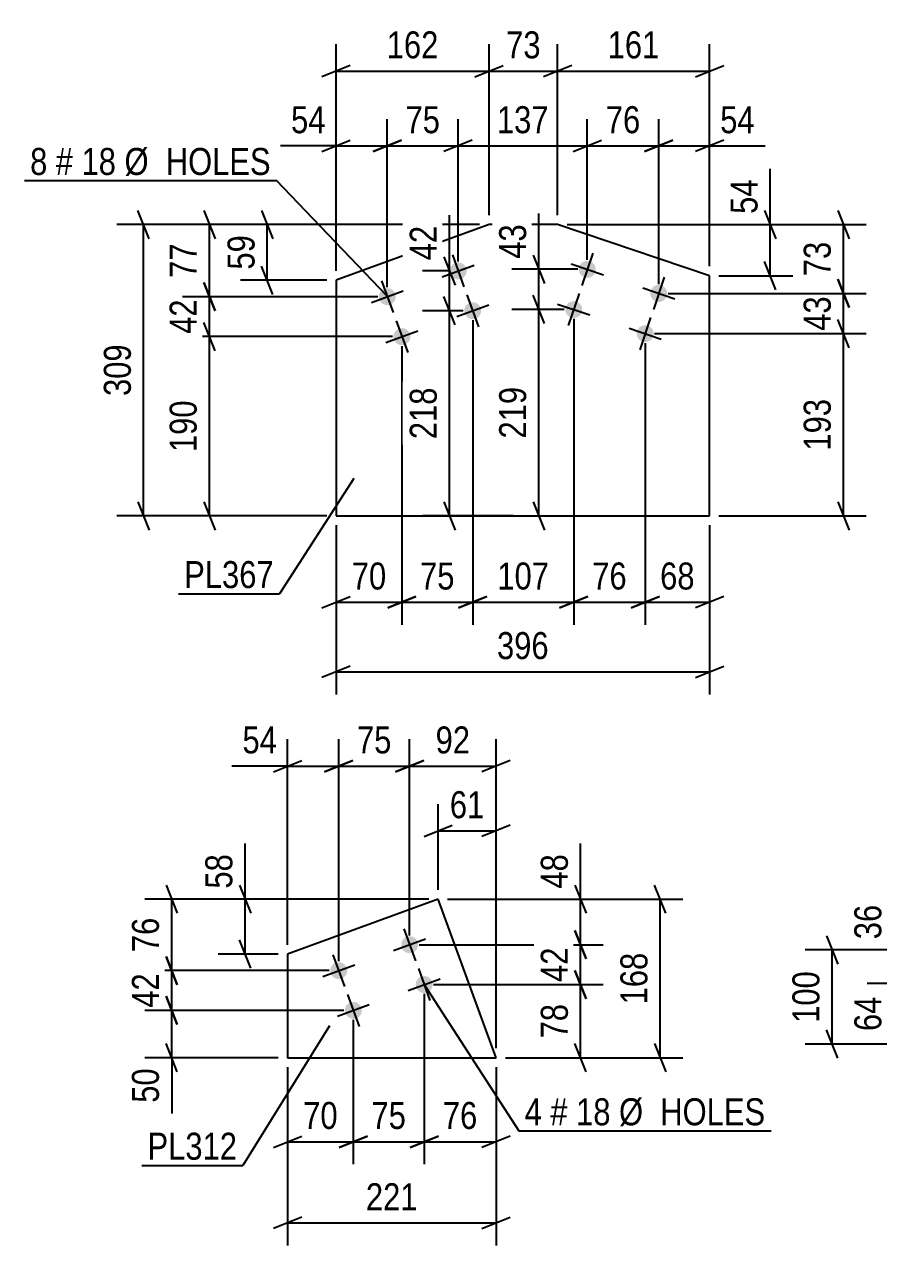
# Model space of a CAD drawing. Header units: millimetres. Extents: x 0 to 594, y 0 to 420.
# Drawn here: x 261.5 to 352, y 194.9 to 324.5 of the extents above; entities that cross this region are included whole.
import ezdxf

# ---------------------------------------------------------------- set-up
doc = ezdxf.new("R2010")
doc.units = ezdxf.units.MM
doc.styles.add('Arial Narrow', font='ARIALN.TTF', dxfattribs={"height": 0.2})

# ---------------------------------------------------------------- blocks, each defined once
blk = doc.blocks.new('Bolt-570345727-2143 - 2137')
at = {"linetype": 'Continuous'}
for points in [[(303.16, 227.16, -1), (301.47, 226.55, -1)], [(295.64, 224.42, -1), (293.95, 223.8, -1)], [(304.7, 222.94, -1), (303.01, 222.32, -1)], [(297.19, 220.19, -1), (295.5, 219.58, -1)]]:
    blk.add_hatch(color=1, dxfattribs=at).paths.add_polyline_path(points)
at = {"color": 1, "linetype": 'Continuous'}
for p, q in [((301.7, 228.55), (302.93, 225.16)), ((300.62, 226.24), (304.01, 227.47)), ((294.18, 225.8), (295.42, 222.42)), ((293.11, 223.5), (296.49, 224.73)), ((303.24, 224.32), (304.47, 220.94)), ((302.17, 222.01), (305.55, 223.24)), ((295.72, 221.58), (296.96, 218.19)), ((294.65, 219.27), (298.03, 220.5))]:
    blk.add_line(p, q, dxfattribs=at)
blk = doc.blocks.new('Part-570345727-2158 - 2137')
at = {"color": 2, "linetype": 'Continuous'}
for p, q in [((305.34, 231.69), (289.37, 225.86)), ((311.48, 214.87), (305.34, 231.69)), ((289.37, 225.86), (289.37, 214.87)), ((289.37, 214.87), (311.48, 214.87))]:
    blk.add_line(p, q, dxfattribs=at)
blk = doc.blocks.new('Bolt-570345727-1409 - 1355')
at = {"linetype": 'Continuous'}
for points in [[(322.01, 298.22, -1), (320.3, 298.8, -1)], [(329.59, 295.66, -1), (327.88, 296.24, -1)], [(320.57, 293.96, -1), (318.87, 294.53, -1)], [(328.15, 291.4, -1), (326.45, 291.97, -1)]]:
    blk.add_hatch(color=1, dxfattribs=at).paths.add_polyline_path(points)
at = {"color": 1, "linetype": 'Continuous'}
for p, q in [((321.73, 300.21), (320.58, 296.8)), ((319.45, 299.08), (322.86, 297.93)), ((329.31, 297.66), (328.16, 294.24)), ((320.29, 295.95), (319.14, 292.54)), ((327.03, 296.53), (330.44, 295.37)), ((318.01, 294.82), (321.42, 293.67)), ((327.87, 293.39), (326.72, 289.98)), ((325.59, 292.26), (329, 291.11))]:
    blk.add_line(p, q, dxfattribs=at)
blk = doc.blocks.new('Part-570345727-1371 - 1355')
at = {"color": 2, "linetype": 'Continuous'}
for p, q in [((310.74, 303.26), (294.52, 297.35)), ((318.01, 303.26), (310.74, 303.26)), ((334.12, 297.83), (318.01, 303.26)), ((294.52, 297.35), (294.52, 272.35)), ((334.12, 272.35), (334.12, 297.83)), ((294.52, 272.35), (334.12, 272.35))]:
    blk.add_line(p, q, dxfattribs=at)
blk = doc.blocks.new('Bolt-570345727-1404 - 1355')
at = {"linetype": 'Continuous'}
for points in [[(308.31, 298.65, -1), (306.62, 298.03, -1)], [(300.79, 295.91, -1), (299.1, 295.29, -1)], [(309.85, 294.42, -1), (308.16, 293.81, -1)], [(302.34, 291.68, -1), (300.65, 291.06, -1)]]:
    blk.add_hatch(color=1, dxfattribs=at).paths.add_polyline_path(points)
at = {"color": 1, "linetype": 'Continuous'}
for p, q in [((306.85, 300.03), (308.08, 296.65)), ((305.77, 297.72), (309.16, 298.96)), ((299.33, 297.29), (300.57, 293.91)), ((298.26, 294.98), (301.64, 296.22)), ((308.39, 295.81), (309.62, 292.42)), ((307.32, 293.5), (310.7, 294.73)), ((300.87, 293.06), (302.11, 289.68)), ((299.8, 290.76), (303.18, 291.99))]:
    blk.add_line(p, q, dxfattribs=at)
blk = doc.blocks.new('StraightDimension-570345727-5971 - 5856')
at = {"color": 7, "linetype": 'Continuous'}
for p, q in [((353.69, 226.31), (353.69, 232.22)), ((353.69, 226.31), (353.69, 232.22)), ((353.09, 227.81), (354.29, 224.81)), ((359.39, 226.31), (350.84, 226.31)), ((353.69, 222.74), (353.69, 226.31)), ((354.29, 221.24), (353.09, 224.24)), ((358.28, 222.74), (350.84, 222.74))]:
    blk.add_line(p, q, dxfattribs=at)
at = {"color": 0}
blk.add_wipeout([(352.94, 231.7), (348.74, 231.7), (348.74, 226.84), (352.94, 226.84)], dxfattribs=at)
at = {"color": 3, "style": 'Arial Narrow'}
blk.add_text('36', height=2.863, rotation=90.0002, dxfattribs=at).set_placement((352.34, 227.44))
blk = doc.blocks.new('StraightDimension-570345727-5947 - 5856')
at = {"color": 7, "linetype": 'Continuous'}
for p, q in [((353.09, 224.24), (354.29, 221.24)), ((358.28, 222.74), (350.84, 222.74)), ((353.69, 216.31), (353.69, 222.74)), ((354.29, 214.81), (353.09, 217.81)), ((366.71, 216.31), (350.84, 216.31))]:
    blk.add_line(p, q, dxfattribs=at)
at = {"color": 0}
blk.add_wipeout([(352.94, 221.95), (348.74, 221.95), (348.74, 217.1), (352.94, 217.1)], dxfattribs=at)
at = {"color": 3, "style": 'Arial Narrow'}
blk.add_text('64', height=2.863, rotation=90.0002, dxfattribs=at).set_placement((352.34, 217.7))
blk = doc.blocks.new('StraightDimension-570345727-5915 - 5856')
at = {"color": 7, "linetype": 'Continuous'}
for p, q in [((346.52, 227.81), (347.72, 224.81)), ((359.39, 226.31), (344.27, 226.31)), ((347.12, 216.31), (347.12, 226.31)), ((347.72, 214.81), (346.52, 217.81)), ((366.71, 216.31), (344.27, 216.31))]:
    blk.add_line(p, q, dxfattribs=at)
at = {"color": 0}
blk.add_wipeout([(346.37, 224.66), (342.17, 224.66), (342.17, 217.97), (346.37, 217.97)], dxfattribs=at)
at = {"color": 3, "style": 'Arial Narrow'}
blk.add_text('100', height=2.863, rotation=90.0002, dxfattribs=at).set_placement((345.77, 218.57))
blk = doc.blocks.new('StraightDimension-570345727-2168 - 2137')
at = {"color": 7, "linetype": 'Continuous'}
for p, q in [((303.86, 221.63), (303.86, 203.56)), ((311.48, 213.87), (311.48, 203.56)), ((302.36, 205.36), (305.36, 206.56)), ((312.98, 206.56), (309.98, 205.36)), ((303.86, 205.96), (311.48, 205.96))]:
    blk.add_line(p, q, dxfattribs=at)
at = {"color": 0}
blk.add_wipeout([(310.1, 206.71), (310.1, 210.91), (305.24, 210.91), (305.24, 206.71)], dxfattribs=at)
at = {"color": 3, "style": 'Arial Narrow'}
blk.add_text('76', height=2.863, dxfattribs=at).set_placement((305.84, 207.31))
blk = doc.blocks.new('StraightDimension-570345727-2160 - 2137')
at = {"color": 7, "linetype": 'Continuous'}
for p, q in [((303.86, 221.63), (303.86, 203.56)), ((296.34, 218.89), (296.34, 203.56)), ((294.84, 205.36), (297.84, 206.56)), ((305.36, 206.56), (302.36, 205.36)), ((296.34, 205.96), (303.86, 205.96))]:
    blk.add_line(p, q, dxfattribs=at)
at = {"color": 0}
blk.add_wipeout([(302.53, 206.71), (302.53, 210.91), (297.67, 210.91), (297.67, 206.71)], dxfattribs=at)
at = {"color": 3, "style": 'Arial Narrow'}
blk.add_text('75', height=2.863, dxfattribs=at).set_placement((298.27, 207.31))
blk = doc.blocks.new('StraightDimension-570345727-2174 - 2137')
at = {"color": 7, "linetype": 'Continuous'}
for p, q in [((296.34, 218.89), (296.34, 203.56)), ((289.37, 213.87), (289.37, 203.56)), ((287.87, 205.36), (290.87, 206.56)), ((297.84, 206.56), (294.84, 205.36)), ((289.37, 205.96), (296.34, 205.96))]:
    blk.add_line(p, q, dxfattribs=at)
at = {"color": 0}
blk.add_wipeout([(295.28, 206.71), (295.28, 210.91), (290.43, 210.91), (290.43, 206.71)], dxfattribs=at)
at = {"color": 3, "style": 'Arial Narrow'}
blk.add_text('70', height=2.863, dxfattribs=at).set_placement((291.03, 207.31))
blk = doc.blocks.new('StraightDimension-570345727-2181 - 2137')
at = {"color": 7, "linetype": 'Continuous'}
for p, q in [((320.44, 231.69), (320.44, 237.59)), ((320.44, 231.69), (320.44, 237.59)), ((319.84, 233.19), (321.04, 230.19)), ((306.34, 231.69), (322.84, 231.69)), ((320.44, 226.85), (320.44, 231.69)), ((321.04, 225.35), (319.84, 228.35)), ((303.31, 226.85), (322.84, 226.85))]:
    blk.add_line(p, q, dxfattribs=at)
at = {"color": 0}
blk.add_wipeout([(319.69, 237.07), (315.49, 237.07), (315.49, 232.21), (319.69, 232.21)], dxfattribs=at)
at = {"color": 3, "style": 'Arial Narrow'}
blk.add_text('48', height=2.863, rotation=90.0002, dxfattribs=at).set_placement((319.09, 232.81))
blk = doc.blocks.new('StraightDimension-570345727-2189 - 2137')
at = {"color": 7, "linetype": 'Continuous'}
for p, q in [((319.84, 228.35), (321.04, 225.35)), ((303.31, 226.85), (322.84, 226.85)), ((320.44, 222.63), (320.44, 226.85)), ((321.04, 221.13), (319.84, 224.13)), ((304.86, 222.63), (322.84, 222.63))]:
    blk.add_line(p, q, dxfattribs=at)
at = {"color": 0}
blk.add_wipeout([(319.69, 227.17), (315.49, 227.17), (315.49, 222.31), (319.69, 222.31)], dxfattribs=at)
at = {"color": 3, "style": 'Arial Narrow'}
blk.add_text('42', height=2.863, rotation=90.0002, dxfattribs=at).set_placement((319.09, 222.91))
blk = doc.blocks.new('StraightDimension-570345727-2197 - 2137')
at = {"color": 7, "linetype": 'Continuous'}
for p, q in [((319.84, 224.13), (321.04, 221.13)), ((304.86, 222.63), (322.84, 222.63)), ((320.44, 214.87), (320.44, 222.63)), ((321.04, 213.37), (319.84, 216.37)), ((312.48, 214.87), (322.84, 214.87))]:
    blk.add_line(p, q, dxfattribs=at)
at = {"color": 0}
blk.add_wipeout([(319.69, 221.18), (315.49, 221.18), (315.49, 216.32), (319.69, 216.32)], dxfattribs=at)
at = {"color": 3, "style": 'Arial Narrow'}
blk.add_text('78', height=2.863, rotation=90.0002, dxfattribs=at).set_placement((319.09, 216.92))
blk = doc.blocks.new('StraightDimension-570345727-2204 - 2137')
at = {"color": 7, "linetype": 'Continuous'}
for p, q in [((276.48, 233.19), (277.68, 230.19)), ((304.34, 231.69), (274.23, 231.69)), ((277.08, 224.11), (277.08, 231.69)), ((277.68, 222.61), (276.48, 225.61)), ((293.8, 224.11), (274.23, 224.11))]:
    blk.add_line(p, q, dxfattribs=at)
at = {"color": 0}
blk.add_wipeout([(276.33, 230.33), (272.13, 230.33), (272.13, 225.47), (276.33, 225.47)], dxfattribs=at)
at = {"color": 3, "style": 'Arial Narrow'}
blk.add_text('76', height=2.863, rotation=90.0002, dxfattribs=at).set_placement((275.73, 226.07))
blk = doc.blocks.new('StraightDimension-570345727-2212 - 2137')
at = {"color": 7, "linetype": 'Continuous'}
for p, q in [((276.48, 225.61), (277.68, 222.61)), ((293.8, 224.11), (274.23, 224.11)), ((277.08, 219.89), (277.08, 224.11)), ((277.68, 218.39), (276.48, 221.39)), ((295.34, 219.89), (274.23, 219.89))]:
    blk.add_line(p, q, dxfattribs=at)
at = {"color": 0}
blk.add_wipeout([(276.33, 224.43), (272.13, 224.43), (272.13, 219.57), (276.33, 219.57)], dxfattribs=at)
at = {"color": 3, "style": 'Arial Narrow'}
blk.add_text('42', height=2.863, rotation=90.0002, dxfattribs=at).set_placement((275.73, 220.17))
blk = doc.blocks.new('StraightDimension-570345727-2220 - 2137')
at = {"color": 7, "linetype": 'Continuous'}
for p, q in [((276.48, 221.39), (277.68, 218.39)), ((295.34, 219.89), (274.23, 219.89)), ((277.08, 214.87), (277.08, 219.89)), ((277.68, 213.37), (276.48, 216.37)), ((288.37, 214.87), (274.23, 214.87)), ((277.08, 214.87), (277.08, 208.96)), ((277.08, 214.87), (277.08, 208.96))]:
    blk.add_line(p, q, dxfattribs=at)
at = {"color": 0}
blk.add_wipeout([(276.33, 214.34), (272.13, 214.34), (272.13, 209.49), (276.33, 209.49)], dxfattribs=at)
at = {"color": 3, "style": 'Arial Narrow'}
blk.add_text('50', height=2.863, rotation=90.0002, dxfattribs=at).set_placement((275.73, 210.09))
blk = doc.blocks.new('StraightDimension-570345727-2227 - 2137')
at = {"color": 7, "linetype": 'Continuous'}
for p, q in [((289.37, 226.86), (289.37, 248.65)), ((294.8, 225.11), (294.8, 248.65)), ((287.87, 245.2), (290.87, 246.4)), ((296.3, 246.4), (293.3, 245.2)), ((289.37, 245.8), (283.47, 245.8)), ((289.37, 245.8), (283.47, 245.8)), ((289.37, 245.8), (294.8, 245.8))]:
    blk.add_line(p, q, dxfattribs=at)
at = {"color": 0}
blk.add_wipeout([(288.85, 246.55), (288.85, 250.75), (283.99, 250.75), (283.99, 246.55)], dxfattribs=at)
at = {"color": 3, "style": 'Arial Narrow'}
blk.add_text('54', height=2.863, dxfattribs=at).set_placement((284.59, 247.15))
blk = doc.blocks.new('StraightDimension-570345727-2237 - 2137')
at = {"color": 7, "linetype": 'Continuous'}
for p, q in [((294.8, 225.11), (294.8, 248.65)), ((302.31, 227.85), (302.31, 248.65)), ((293.3, 245.2), (296.3, 246.4)), ((303.81, 246.4), (300.81, 245.2)), ((294.8, 245.8), (302.31, 245.8))]:
    blk.add_line(p, q, dxfattribs=at)
at = {"color": 0}
blk.add_wipeout([(300.98, 246.55), (300.98, 250.75), (296.13, 250.75), (296.13, 246.55)], dxfattribs=at)
at = {"color": 3, "style": 'Arial Narrow'}
blk.add_text('75', height=2.863, dxfattribs=at).set_placement((296.73, 247.15))
blk = doc.blocks.new('StraightDimension-570345727-2247 - 2137')
at = {"color": 7, "linetype": 'Continuous'}
for p, q in [((302.31, 227.85), (302.31, 248.65)), ((311.48, 215.87), (311.48, 248.65)), ((300.81, 245.2), (303.81, 246.4)), ((312.98, 246.4), (309.98, 245.2)), ((302.31, 245.8), (311.48, 245.8))]:
    blk.add_line(p, q, dxfattribs=at)
at = {"color": 0}
blk.add_wipeout([(309.32, 246.55), (309.32, 250.75), (304.47, 250.75), (304.47, 246.55)], dxfattribs=at)
at = {"color": 3, "style": 'Arial Narrow'}
blk.add_text('92', height=2.863, dxfattribs=at).set_placement((305.07, 247.15))
blk = doc.blocks.new('StraightDimension-570345727-2256 - 2137')
at = {"color": 7, "linetype": 'Continuous'}
for p, q in [((329.48, 230.19), (328.28, 233.19)), ((306.34, 231.69), (331.28, 231.69)), ((328.88, 214.87), (328.88, 231.69)), ((328.28, 216.37), (329.48, 213.37)), ((312.48, 214.87), (331.28, 214.87))]:
    blk.add_line(p, q, dxfattribs=at)
at = {"color": 0}
blk.add_wipeout([(328.13, 226.62), (323.93, 226.62), (323.93, 219.93), (328.13, 219.93)], dxfattribs=at)
at = {"color": 3, "style": 'Arial Narrow'}
blk.add_text('168', height=2.863, rotation=90.0002, dxfattribs=at).set_placement((327.53, 220.53))
blk = doc.blocks.new('StraightDimension-570345727-2263 - 2137')
at = {"color": 7, "linetype": 'Continuous'}
for p, q in [((284.86, 231.69), (284.86, 237.59)), ((284.86, 231.69), (284.86, 237.59)), ((284.26, 233.19), (285.46, 230.19)), ((304.34, 231.69), (282.01, 231.69)), ((284.86, 225.86), (284.86, 231.69)), ((285.46, 224.36), (284.26, 227.36)), ((288.37, 225.86), (282.01, 225.86))]:
    blk.add_line(p, q, dxfattribs=at)
at = {"color": 0}
blk.add_wipeout([(284.11, 237.07), (279.91, 237.07), (279.91, 232.21), (284.11, 232.21)], dxfattribs=at)
at = {"color": 3, "style": 'Arial Narrow'}
blk.add_text('58', height=2.863, rotation=90.0002, dxfattribs=at).set_placement((283.51, 232.81))
blk = doc.blocks.new('StraightDimension-570345727-2272 - 2137')
at = {"color": 7, "linetype": 'Continuous'}
for p, q in [((289.37, 213.87), (289.37, 194.94)), ((311.48, 213.87), (311.48, 194.94)), ((290.87, 197.94), (287.87, 196.74)), ((289.37, 197.34), (311.48, 197.34)), ((309.98, 196.74), (312.98, 197.94))]:
    blk.add_line(p, q, dxfattribs=at)
at = {"color": 0}
blk.add_wipeout([(303.77, 198.09), (303.77, 202.29), (297.08, 202.29), (297.08, 198.09)], dxfattribs=at)
at = {"color": 3, "style": 'Arial Narrow'}
blk.add_text('221', height=2.863, dxfattribs=at).set_placement((297.68, 198.69))
blk = doc.blocks.new('StraightDimension-570345727-2277 - 2137')
at = {"color": 7, "linetype": 'Continuous'}
for p, q in [((305.34, 232.69), (305.34, 241.78)), ((311.48, 215.87), (311.48, 241.78)), ((303.84, 238.33), (306.84, 239.53)), ((305.34, 238.93), (311.48, 238.93)), ((312.98, 239.53), (309.98, 238.33))]:
    blk.add_line(p, q, dxfattribs=at)
at = {"color": 0}
blk.add_wipeout([(310.84, 239.68), (310.84, 243.88), (305.98, 243.88), (305.98, 239.68)], dxfattribs=at)
at = {"color": 3, "style": 'Arial Narrow'}
blk.add_text('61', height=2.863, dxfattribs=at).set_placement((306.58, 240.28))
blk = doc.blocks.new('StraightDimension-570345727-1600 - 1355')
at = {"color": 7, "linetype": 'Continuous'}
for p, q in [((319.72, 293.25), (319.72, 260.79)), ((327.3, 290.69), (327.3, 260.79)), ((318.22, 262.59), (321.22, 263.79)), ((319.72, 263.19), (327.3, 263.19)), ((328.8, 263.79), (325.8, 262.59))]:
    blk.add_line(p, q, dxfattribs=at)
at = {"color": 0}
blk.add_wipeout([(325.94, 263.94), (325.94, 268.14), (321.08, 268.14), (321.08, 263.94)], dxfattribs=at)
at = {"color": 3, "style": 'Arial Narrow'}
blk.add_text('76', height=2.863, dxfattribs=at).set_placement((321.68, 264.54))
blk = doc.blocks.new('StraightDimension-570345727-1423 - 1355')
at = {"color": 7, "linetype": 'Continuous'}
for p, q in [((310.74, 304.26), (310.74, 322.39)), ((318.01, 304.26), (318.01, 322.39)), ((309.24, 318.94), (312.24, 320.14)), ((319.51, 320.14), (316.51, 318.94)), ((310.74, 319.54), (318.01, 319.54))]:
    blk.add_line(p, q, dxfattribs=at)
at = {"color": 0}
blk.add_wipeout([(316.81, 320.29), (316.81, 324.49), (311.95, 324.49), (311.95, 320.29)], dxfattribs=at)
at = {"color": 3, "style": 'Arial Narrow'}
blk.add_text('73', height=2.863, dxfattribs=at).set_placement((312.55, 320.89))
blk = doc.blocks.new('StraightDimension-570345727-1550 - 1355')
at = {"color": 7, "linetype": 'Continuous'}
for p, q in [((347.72, 297.45), (348.92, 294.45)), ((329.74, 295.95), (350.72, 295.95)), ((348.32, 291.69), (348.32, 295.95)), ((348.92, 290.19), (347.72, 293.19)), ((328.3, 291.69), (350.72, 291.69))]:
    blk.add_line(p, q, dxfattribs=at)
at = {"color": 0}
blk.add_wipeout([(347.57, 296.25), (343.37, 296.25), (343.37, 291.39), (347.57, 291.39)], dxfattribs=at)
at = {"color": 3, "style": 'Arial Narrow'}
blk.add_text('43', height=2.863, rotation=90.0002, dxfattribs=at).set_placement((346.97, 291.99))
blk = doc.blocks.new('StraightDimension-570345727-1411 - 1355')
at = {"color": 7, "linetype": 'Continuous'}
for p, q in [((294.52, 298.35), (294.52, 322.39)), ((310.74, 304.26), (310.74, 322.39)), ((296.02, 320.14), (293.02, 318.94)), ((309.24, 318.94), (312.24, 320.14)), ((294.52, 319.54), (310.74, 319.54))]:
    blk.add_line(p, q, dxfattribs=at)
at = {"color": 0}
blk.add_wipeout([(305.97, 320.29), (305.97, 324.49), (299.29, 324.49), (299.29, 320.29)], dxfattribs=at)
at = {"color": 3, "style": 'Arial Narrow'}
blk.add_text('162', height=2.863, dxfattribs=at).set_placement((299.89, 320.89))
blk = doc.blocks.new('StraightDimension-570345727-1468 - 1355')
at = {"color": 7, "linetype": 'Continuous'}
for p, q in [((294.52, 298.35), (294.52, 314.45)), ((299.95, 296.6), (299.95, 314.45)), ((294.52, 311.6), (288.62, 311.6)), ((294.52, 311.6), (288.62, 311.6)), ((293.02, 311), (296.02, 312.2)), ((294.52, 311.6), (299.95, 311.6)), ((301.45, 312.2), (298.45, 311))]:
    blk.add_line(p, q, dxfattribs=at)
at = {"color": 0}
blk.add_wipeout([(294, 312.35), (294, 316.55), (289.14, 316.55), (289.14, 312.35)], dxfattribs=at)
at = {"color": 3, "style": 'Arial Narrow'}
blk.add_text('54', height=2.863, dxfattribs=at).set_placement((289.74, 312.95))
blk = doc.blocks.new('StraightDimension-570345727-1498 - 1355')
at = {"color": 7, "linetype": 'Continuous'}
for p, q in [((321.16, 299.51), (321.16, 314.45)), ((328.74, 296.95), (328.74, 314.45)), ((319.66, 311), (322.66, 312.2)), ((321.16, 311.6), (328.74, 311.6)), ((330.24, 312.2), (327.24, 311))]:
    blk.add_line(p, q, dxfattribs=at)
at = {"color": 0}
blk.add_wipeout([(327.38, 312.35), (327.38, 316.55), (322.52, 316.55), (322.52, 312.35)], dxfattribs=at)
at = {"color": 3, "style": 'Arial Narrow'}
blk.add_text('76', height=2.863, dxfattribs=at).set_placement((323.12, 312.95))
blk = doc.blocks.new('StraightDimension-570345727-1434 - 1355')
at = {"color": 7, "linetype": 'Continuous'}
for p, q in [((318.01, 304.26), (318.01, 322.39)), ((334.12, 298.83), (334.12, 322.39)), ((319.51, 320.14), (316.51, 318.94)), ((332.62, 318.94), (335.62, 320.14)), ((318.01, 319.54), (334.12, 319.54))]:
    blk.add_line(p, q, dxfattribs=at)
at = {"color": 0}
blk.add_wipeout([(329.41, 320.29), (329.41, 324.49), (322.72, 324.49), (322.72, 320.29)], dxfattribs=at)
at = {"color": 3, "style": 'Arial Narrow'}
blk.add_text('161', height=2.863, dxfattribs=at).set_placement((323.32, 320.89))
blk = doc.blocks.new('StraightDimension-570345727-1445 - 1355')
at = {"color": 7, "linetype": 'Continuous'}
for p, q in [((294.52, 271.35), (294.52, 253.41)), ((334.12, 271.35), (334.12, 253.41)), ((296.02, 256.41), (293.02, 255.21)), ((294.52, 255.81), (334.12, 255.81)), ((332.62, 255.21), (335.62, 256.41))]:
    blk.add_line(p, q, dxfattribs=at)
at = {"color": 0}
blk.add_wipeout([(317.66, 256.56), (317.66, 260.76), (310.98, 260.76), (310.98, 256.56)], dxfattribs=at)
at = {"color": 3, "style": 'Arial Narrow'}
blk.add_text('396', height=2.863, dxfattribs=at).set_placement((311.58, 257.16))
blk = doc.blocks.new('StraightDimension-570345727-1647 - 1355')
at = {"color": 7, "linetype": 'Continuous'}
for p, q in [((316.02, 298.51), (316.02, 304.42)), ((316.02, 298.51), (316.02, 304.42)), ((315.42, 300.01), (316.62, 297.01)), ((320.16, 298.51), (313.17, 298.51)), ((316.02, 294.25), (316.02, 298.51)), ((316.62, 292.75), (315.42, 295.75)), ((318.72, 294.25), (313.17, 294.25))]:
    blk.add_line(p, q, dxfattribs=at)
at = {"color": 0}
blk.add_wipeout([(315.27, 303.89), (311.07, 303.89), (311.07, 299.03), (315.27, 299.03)], dxfattribs=at)
at = {"color": 3, "style": 'Arial Narrow'}
blk.add_text('43', height=2.863, rotation=90.0002, dxfattribs=at).set_placement((314.67, 299.63))
blk = doc.blocks.new('StraightDimension-570345727-1450 - 1355')
at = {"color": 7, "linetype": 'Continuous'}
for p, q in [((340.56, 303.26), (340.56, 309.17)), ((340.56, 303.26), (340.56, 309.17)), ((339.96, 304.76), (341.16, 301.76)), ((319.01, 303.26), (342.96, 303.26)), ((340.56, 297.83), (340.56, 303.26)), ((341.16, 296.33), (339.96, 299.33)), ((335.12, 297.83), (342.96, 297.83))]:
    blk.add_line(p, q, dxfattribs=at)
at = {"color": 0}
blk.add_wipeout([(339.81, 308.65), (335.61, 308.65), (335.61, 303.79), (339.81, 303.79)], dxfattribs=at)
at = {"color": 3, "style": 'Arial Narrow'}
blk.add_text('54', height=2.863, rotation=90.0002, dxfattribs=at).set_placement((339.21, 304.39))
blk = doc.blocks.new('StraightDimension-570345727-1459 - 1355')
at = {"color": 7, "linetype": 'Continuous'}
for p, q in [((286.62, 304.76), (287.82, 301.76)), ((309.74, 303.26), (284.37, 303.26)), ((287.22, 297.35), (287.22, 303.26)), ((287.82, 295.85), (286.62, 298.85)), ((293.52, 297.35), (284.37, 297.35))]:
    blk.add_line(p, q, dxfattribs=at)
at = {"color": 0}
blk.add_wipeout([(286.47, 302.73), (282.27, 302.73), (282.27, 297.88), (286.47, 297.88)], dxfattribs=at)
at = {"color": 3, "style": 'Arial Narrow'}
blk.add_text('59', height=2.863, rotation=90.0002, dxfattribs=at).set_placement((285.87, 298.48))
blk = doc.blocks.new('StraightDimension-570345727-1478 - 1355')
at = {"color": 7, "linetype": 'Continuous'}
for p, q in [((299.95, 296.6), (299.95, 314.45)), ((307.46, 299.34), (307.46, 314.45)), ((298.45, 311), (301.45, 312.2)), ((299.95, 311.6), (307.46, 311.6)), ((308.96, 312.2), (305.96, 311))]:
    blk.add_line(p, q, dxfattribs=at)
at = {"color": 0}
blk.add_wipeout([(306.13, 312.35), (306.13, 316.55), (301.28, 316.55), (301.28, 312.35)], dxfattribs=at)
at = {"color": 3, "style": 'Arial Narrow'}
blk.add_text('75', height=2.863, dxfattribs=at).set_placement((301.88, 312.95))
blk = doc.blocks.new('StraightDimension-570345727-1488 - 1355')
at = {"color": 7, "linetype": 'Continuous'}
for p, q in [((307.46, 299.34), (307.46, 314.45)), ((321.16, 299.51), (321.16, 314.45)), ((308.96, 312.2), (305.96, 311)), ((307.46, 311.6), (321.16, 311.6)), ((319.66, 311), (322.66, 312.2))]:
    blk.add_line(p, q, dxfattribs=at)
at = {"color": 0}
blk.add_wipeout([(317.65, 312.35), (317.65, 316.55), (310.97, 316.55), (310.97, 312.35)], dxfattribs=at)
at = {"color": 3, "style": 'Arial Narrow'}
blk.add_text('137', height=2.863, dxfattribs=at).set_placement((311.57, 312.95))
blk = doc.blocks.new('StraightDimension-570345727-1508 - 1355')
at = {"color": 7, "linetype": 'Continuous'}
for p, q in [((328.74, 296.95), (328.74, 314.45)), ((334.12, 298.83), (334.12, 314.45)), ((327.24, 311), (330.24, 312.2)), ((328.74, 311.6), (334.12, 311.6)), ((335.62, 312.2), (332.62, 311)), ((334.12, 311.6), (340.03, 311.6)), ((334.12, 311.6), (340.03, 311.6))]:
    blk.add_line(p, q, dxfattribs=at)
at = {"color": 0}
blk.add_wipeout([(339.5, 312.35), (339.5, 316.55), (334.65, 316.55), (334.65, 312.35)], dxfattribs=at)
at = {"color": 3, "style": 'Arial Narrow'}
blk.add_text('54', height=2.863, dxfattribs=at).set_placement((335.25, 312.95))
blk = doc.blocks.new('StraightDimension-570345727-1578 - 1355')
at = {"color": 7, "linetype": 'Continuous'}
for p, q in [((309.01, 293.11), (309.01, 260.79)), ((319.72, 293.25), (319.72, 260.79)), ((307.51, 262.59), (310.51, 263.79)), ((309.01, 263.19), (319.72, 263.19)), ((321.22, 263.79), (318.22, 262.59))]:
    blk.add_line(p, q, dxfattribs=at)
at = {"color": 0}
blk.add_wipeout([(317.7, 263.94), (317.7, 268.14), (311.02, 268.14), (311.02, 263.94)], dxfattribs=at)
at = {"color": 3, "style": 'Arial Narrow'}
blk.add_text('107', height=2.863, dxfattribs=at).set_placement((311.62, 264.54))
blk = doc.blocks.new('StraightDimension-570345727-1519 - 1355')
at = {"color": 7, "linetype": 'Continuous'}
for p, q in [((281.68, 289.87), (280.48, 292.87)), ((300.49, 291.37), (278.23, 291.37)), ((281.08, 272.35), (281.08, 291.37)), ((280.48, 273.85), (281.68, 270.85)), ((293.52, 272.35), (278.23, 272.35))]:
    blk.add_line(p, q, dxfattribs=at)
at = {"color": 0}
blk.add_wipeout([(280.33, 285.21), (276.13, 285.21), (276.13, 278.52), (280.33, 278.52)], dxfattribs=at)
at = {"color": 3, "style": 'Arial Narrow'}
blk.add_text('190', height=2.863, rotation=90.0002, dxfattribs=at).set_placement((279.73, 279.12))
blk = doc.blocks.new('StraightDimension-570345727-1572 - 1355')
at = {"color": 7, "linetype": 'Continuous'}
for p, q in [((301.49, 290.37), (301.49, 260.79)), ((294.52, 271.35), (294.52, 260.79)), ((293.02, 262.59), (296.02, 263.79)), ((294.52, 263.19), (301.49, 263.19)), ((302.99, 263.79), (299.99, 262.59))]:
    blk.add_line(p, q, dxfattribs=at)
at = {"color": 0}
blk.add_wipeout([(300.43, 263.94), (300.43, 268.14), (295.58, 268.14), (295.58, 263.94)], dxfattribs=at)
at = {"color": 3, "style": 'Arial Narrow'}
blk.add_text('70', height=2.863, dxfattribs=at).set_placement((296.18, 264.54))
blk = doc.blocks.new('StraightDimension-570345727-1525 - 1355')
at = {"color": 7, "linetype": 'Continuous'}
for p, q in [((280.48, 297.1), (281.68, 294.1)), ((298.95, 295.6), (278.23, 295.6)), ((281.08, 291.37), (281.08, 295.6)), ((281.68, 289.87), (280.48, 292.87)), ((300.49, 291.37), (278.23, 291.37))]:
    blk.add_line(p, q, dxfattribs=at)
at = {"color": 0}
blk.add_wipeout([(280.33, 295.91), (276.13, 295.91), (276.13, 291.06), (280.33, 291.06)], dxfattribs=at)
at = {"color": 3, "style": 'Arial Narrow'}
blk.add_text('42', height=2.863, rotation=90.0002, dxfattribs=at).set_placement((279.73, 291.66))
blk = doc.blocks.new('StraightDimension-570345727-1533 - 1355')
at = {"color": 7, "linetype": 'Continuous'}
for p, q in [((280.48, 304.76), (281.68, 301.76)), ((309.74, 303.26), (278.23, 303.26)), ((281.08, 295.6), (281.08, 303.26)), ((281.68, 294.1), (280.48, 297.1)), ((298.95, 295.6), (278.23, 295.6))]:
    blk.add_line(p, q, dxfattribs=at)
at = {"color": 0}
blk.add_wipeout([(280.33, 301.86), (276.13, 301.86), (276.13, 297), (280.33, 297)], dxfattribs=at)
at = {"color": 3, "style": 'Arial Narrow'}
blk.add_text('77', height=2.863, rotation=90.0002, dxfattribs=at).set_placement((279.73, 297.6))
blk = doc.blocks.new('StraightDimension-570345727-1542 - 1355')
at = {"color": 7, "linetype": 'Continuous'}
for p, q in [((347.72, 304.76), (348.92, 301.76)), ((319.01, 303.26), (350.72, 303.26)), ((348.32, 295.95), (348.32, 303.26)), ((348.92, 294.45), (347.72, 297.45)), ((329.74, 295.95), (350.72, 295.95))]:
    blk.add_line(p, q, dxfattribs=at)
at = {"color": 0}
blk.add_wipeout([(347.57, 302.04), (343.37, 302.04), (343.37, 297.18), (347.57, 297.18)], dxfattribs=at)
at = {"color": 3, "style": 'Arial Narrow'}
blk.add_text('73', height=2.863, rotation=90.0002, dxfattribs=at).set_placement((346.97, 297.78))
blk = doc.blocks.new('StraightDimension-570345727-1558 - 1355')
at = {"color": 7, "linetype": 'Continuous'}
for p, q in [((348.92, 290.19), (347.72, 293.19)), ((328.3, 291.69), (350.72, 291.69)), ((348.32, 272.35), (348.32, 291.69)), ((347.72, 273.85), (348.92, 270.85)), ((335.12, 272.35), (350.72, 272.35))]:
    blk.add_line(p, q, dxfattribs=at)
at = {"color": 0}
blk.add_wipeout([(347.57, 285.36), (343.37, 285.36), (343.37, 278.68), (347.57, 278.68)], dxfattribs=at)
at = {"color": 3, "style": 'Arial Narrow'}
blk.add_text('193', height=2.863, rotation=90.0002, dxfattribs=at).set_placement((346.97, 279.28))
blk = doc.blocks.new('StraightDimension-570345727-1565 - 1355')
at = {"color": 7, "linetype": 'Continuous'}
for p, q in [((274.7, 301.76), (273.5, 304.76)), ((309.74, 303.26), (271.25, 303.26)), ((274.1, 272.35), (274.1, 303.26)), ((273.5, 273.85), (274.7, 270.85)), ((293.52, 272.35), (271.25, 272.35))]:
    blk.add_line(p, q, dxfattribs=at)
at = {"color": 0}
blk.add_wipeout([(273.35, 291.15), (269.15, 291.15), (269.15, 284.47), (273.35, 284.47)], dxfattribs=at)
at = {"color": 3, "style": 'Arial Narrow'}
blk.add_text('309', height=2.863, rotation=90.0002, dxfattribs=at).set_placement((272.75, 285.07))
blk = doc.blocks.new('StraightDimension-570345727-1586 - 1355')
at = {"color": 7, "linetype": 'Continuous'}
for p, q in [((309.01, 293.11), (309.01, 260.79)), ((301.49, 290.37), (301.49, 260.79)), ((299.99, 262.59), (302.99, 263.79)), ((301.49, 263.19), (309.01, 263.19)), ((310.51, 263.79), (307.51, 262.59))]:
    blk.add_line(p, q, dxfattribs=at)
at = {"color": 0}
blk.add_wipeout([(307.68, 263.94), (307.68, 268.14), (302.82, 268.14), (302.82, 263.94)], dxfattribs=at)
at = {"color": 3, "style": 'Arial Narrow'}
blk.add_text('75', height=2.863, dxfattribs=at).set_placement((303.42, 264.54))
blk = doc.blocks.new('StraightDimension-570345727-1594 - 1355')
at = {"color": 7, "linetype": 'Continuous'}
for p, q in [((327.3, 290.69), (327.3, 260.79)), ((334.12, 271.35), (334.12, 260.79)), ((325.8, 262.59), (328.8, 263.79)), ((327.3, 263.19), (334.12, 263.19)), ((335.62, 263.79), (332.62, 262.59))]:
    blk.add_line(p, q, dxfattribs=at)
at = {"color": 0}
blk.add_wipeout([(333.14, 263.94), (333.14, 268.14), (328.28, 268.14), (328.28, 263.94)], dxfattribs=at)
at = {"color": 3, "style": 'Arial Narrow'}
blk.add_text('68', height=2.863, dxfattribs=at).set_placement((328.88, 264.54))
blk = doc.blocks.new('StraightDimension-570345727-1609 - 1355')
at = {"color": 7, "linetype": 'Continuous'}
for p, q in [((307.14, 292.61), (305.94, 295.61)), ((308.01, 294.11), (303.69, 294.11)), ((306.54, 272.35), (306.54, 294.11)), ((305.94, 273.85), (307.14, 270.85)), ((313.32, 272.35), (303.69, 272.35))]:
    blk.add_line(p, q, dxfattribs=at)
at = {"color": 0}
blk.add_wipeout([(305.79, 286.58), (301.59, 286.58), (301.59, 279.89), (305.79, 279.89)], dxfattribs=at)
at = {"color": 3, "style": 'Arial Narrow'}
blk.add_text('218', height=2.863, rotation=90.0002, dxfattribs=at).set_placement((305.19, 280.49))
blk = doc.blocks.new('StraightDimension-570345727-1623 - 1355')
at = {"color": 7, "linetype": 'Continuous'}
for p, q in [((306.54, 298.34), (306.54, 304.25)), ((306.54, 298.34), (306.54, 304.25)), ((305.94, 299.84), (307.14, 296.84)), ((306.46, 298.34), (303.69, 298.34)), ((306.54, 294.11), (306.54, 298.34)), ((307.14, 292.61), (305.94, 295.61)), ((308.01, 294.11), (303.69, 294.11))]:
    blk.add_line(p, q, dxfattribs=at)
at = {"color": 0}
blk.add_wipeout([(305.79, 303.72), (301.59, 303.72), (301.59, 298.87), (305.79, 298.87)], dxfattribs=at)
at = {"color": 3, "style": 'Arial Narrow'}
blk.add_text('42', height=2.863, rotation=90.0002, dxfattribs=at).set_placement((305.19, 299.47))
blk = doc.blocks.new('StraightDimension-570345727-1634 - 1355')
at = {"color": 7, "linetype": 'Continuous'}
for p, q in [((316.62, 292.75), (315.42, 295.75)), ((318.72, 294.25), (313.17, 294.25)), ((316.02, 272.35), (316.02, 294.25)), ((315.42, 273.85), (316.62, 270.85)), ((315.32, 272.35), (318.42, 272.35))]:
    blk.add_line(p, q, dxfattribs=at)
at = {"color": 0}
blk.add_wipeout([(315.27, 286.64), (311.07, 286.64), (311.07, 279.96), (315.27, 279.96)], dxfattribs=at)
at = {"color": 3, "style": 'Arial Narrow'}
blk.add_text('219', height=2.863, rotation=90.0002, dxfattribs=at).set_placement((314.67, 280.56))
blk = doc.blocks.new('Mark-570345727-2139 - 2137')
at = {"color": 0}
for points in [[(316.34, 207.7), (316.34, 210.7), (314.51, 210.7), (314.51, 207.7)], [(319.07, 207.7), (319.07, 210.7), (317.24, 210.7), (317.24, 207.7)], [(323.62, 207.7), (323.62, 210.7), (319.97, 210.7), (319.97, 207.7)], [(340.05, 207.7), (340.05, 210.7), (324.52, 210.7), (324.52, 207.7)]]:
    blk.add_wipeout(points, dxfattribs=at)
for points in [[(316.34, 207.7), (316.34, 210.7), (314.51, 210.7), (314.51, 207.7)], [(319.07, 207.7), (319.07, 210.7), (317.24, 210.7), (317.24, 207.7)], [(323.62, 207.7), (323.62, 210.7), (319.97, 210.7), (319.97, 207.7)], [(340.05, 207.7), (340.05, 210.7), (324.52, 210.7), (324.52, 207.7)]]:
    blk.add_wipeout(points, dxfattribs=at)
at = {"color": 7, "linetype": 'Continuous'}
for p, q in [((303.86, 222.63), (313.91, 207.1)), ((313.91, 207.1), (340.65, 207.1))]:
    blk.add_line(p, q, dxfattribs=at)
at = {"color": 3, "style": 'Arial Narrow'}
for s, height, p in [('4', 2.86, (314.51, 207.7)), ('#', 2.86, (317.24, 207.7)), ('18', 2.863, (319.97, 207.7)), ('Ø  HOLES', 2.863, (324.52, 207.7))]:
    blk.add_text(s, height=height, dxfattribs=at).set_placement(p)
blk = doc.blocks.new('Mark-570345727-2154 - 2137')
at = {"color": 0}
blk.add_wipeout([(284.03, 204.05), (284.03, 207.05), (274.52, 207.05), (274.52, 204.05)], dxfattribs=at)
blk.add_wipeout([(284.03, 204.05), (284.03, 207.05), (274.52, 207.05), (274.52, 204.05)], dxfattribs=at)
at = {"color": 30, "linetype": 'Continuous'}
for p in [(293.82, 218.26), (273.92, 203.45)]:
    blk.add_line(p, (284.63, 203.45), dxfattribs=at)
at = {"color": 3, "style": 'Arial Narrow'}
blk.add_text('PL312', height=2.863, dxfattribs=at).set_placement((274.52, 204.05))
blk = doc.blocks.new('Mark-570345727-1367 - 1355')
at = {"color": 0}
blk.add_wipeout([(287.92, 264.69), (287.92, 267.69), (278.41, 267.69), (278.41, 264.69)], dxfattribs=at)
blk.add_wipeout([(287.92, 264.69), (287.92, 267.69), (278.41, 267.69), (278.41, 264.69)], dxfattribs=at)
at = {"color": 30, "linetype": 'Continuous'}
for p in [(296.39, 276.31), (277.81, 264.09)]:
    blk.add_line(p, (288.52, 264.09), dxfattribs=at)
at = {"color": 3, "style": 'Arial Narrow'}
blk.add_text('PL367', height=2.863, dxfattribs=at).set_placement((278.41, 264.69))
blk = doc.blocks.new('MarkSet-570345727-1685 - 1355')
at = {"color": 0}
for points in [[(263.89, 308.52), (263.89, 311.52), (262.07, 311.52), (262.07, 308.52)], [(266.62, 308.52), (266.62, 311.52), (264.79, 311.52), (264.79, 308.52)], [(271.18, 308.52), (271.18, 311.52), (267.52, 311.52), (267.52, 308.52)], [(287.61, 308.52), (287.61, 311.52), (272.08, 311.52), (272.08, 308.52)]]:
    blk.add_wipeout(points, dxfattribs=at)
for points in [[(263.89, 308.52), (263.89, 311.52), (262.07, 311.52), (262.07, 308.52)], [(266.62, 308.52), (266.62, 311.52), (264.79, 311.52), (264.79, 308.52)], [(271.18, 308.52), (271.18, 311.52), (267.52, 311.52), (267.52, 308.52)], [(287.61, 308.52), (287.61, 311.52), (272.08, 311.52), (272.08, 308.52)]]:
    blk.add_wipeout(points, dxfattribs=at)
at = {"color": 7, "linetype": 'Continuous'}
for p in [(261.47, 307.92), (299.91, 295.69)]:
    blk.add_line(p, (288.21, 307.92), dxfattribs=at)
at = {"color": 3, "style": 'Arial Narrow'}
for s, height, p in [('8', 2.86, (262.07, 308.52)), ('#', 2.86, (264.79, 308.52)), ('18', 2.863, (267.52, 308.52)), ('Ø  HOLES', 2.863, (272.08, 308.52))]:
    blk.add_text(s, height=height, dxfattribs=at).set_placement(p)

msp = doc.modelspace()

# ---------------------------------------------------------------- block references
for name in ['StraightDimension-570345727-1423 - 1355', 'Part-570345727-1371 - 1355', 'Bolt-570345727-1404 - 1355', 'Bolt-570345727-1409 - 1355', 'StraightDimension-570345727-5971 - 5856', 'Part-570345727-2158 - 2137', 'Bolt-570345727-2143 - 2137']:
    msp.add_blockref(name, (0, 0))

# ---------------------------------------------------------------- next in the draw order: block references
for name in ['StraightDimension-570345727-1411 - 1355', 'StraightDimension-570345727-1600 - 1355', 'StraightDimension-570345727-2181 - 2137', 'StraightDimension-570345727-5947 - 5856', 'StraightDimension-570345727-2168 - 2137']:
    msp.add_blockref(name, (0, 0))

# ---------------------------------------------------------------- next in the draw order: block references
for name in ['StraightDimension-570345727-1468 - 1355', 'StraightDimension-570345727-1550 - 1355', 'StraightDimension-570345727-1445 - 1355', 'StraightDimension-570345727-5915 - 5856', 'StraightDimension-570345727-2160 - 2137']:
    msp.add_blockref(name, (0, 0))

# ---------------------------------------------------------------- next in the draw order: block references
for name in ['StraightDimension-570345727-1498 - 1355', 'StraightDimension-570345727-1459 - 1355', 'StraightDimension-570345727-1519 - 1355', 'StraightDimension-570345727-1558 - 1355', 'StraightDimension-570345727-2189 - 2137', 'StraightDimension-570345727-2174 - 2137']:
    msp.add_blockref(name, (0, 0))

# ---------------------------------------------------------------- next in the draw order: block references
for name in ['StraightDimension-570345727-1434 - 1355', 'StraightDimension-570345727-1478 - 1355', 'StraightDimension-570345727-1572 - 1355', 'StraightDimension-570345727-1594 - 1355', 'StraightDimension-570345727-2197 - 2137']:
    msp.add_blockref(name, (0, 0))

# ---------------------------------------------------------------- next in the draw order: block references
for name in ['StraightDimension-570345727-1647 - 1355', 'StraightDimension-570345727-1525 - 1355', 'StraightDimension-570345727-2204 - 2137']:
    msp.add_blockref(name, (0, 0))

# ---------------------------------------------------------------- next in the draw order: block references
for name in ['StraightDimension-570345727-1450 - 1355', 'StraightDimension-570345727-1578 - 1355', 'StraightDimension-570345727-2212 - 2137']:
    msp.add_blockref(name, (0, 0))

# ---------------------------------------------------------------- next in the draw order: block references
for name in ['StraightDimension-570345727-1488 - 1355', 'StraightDimension-570345727-1508 - 1355', 'StraightDimension-570345727-2227 - 2137', 'StraightDimension-570345727-2220 - 2137']:
    msp.add_blockref(name, (0, 0))

# ---------------------------------------------------------------- next in the draw order: block references
for name in ['StraightDimension-570345727-1533 - 1355', 'StraightDimension-570345727-1542 - 1355', 'StraightDimension-570345727-2237 - 2137']:
    msp.add_blockref(name, (0, 0))

# ---------------------------------------------------------------- next in the draw order: block references
for name in ['StraightDimension-570345727-1565 - 1355', 'StraightDimension-570345727-2247 - 2137']:
    msp.add_blockref(name, (0, 0))

# ---------------------------------------------------------------- next in the draw order: block references
for name in ['MarkSet-570345727-1685 - 1355', 'StraightDimension-570345727-1586 - 1355', 'Mark-570345727-1367 - 1355', 'StraightDimension-570345727-2263 - 2137', 'StraightDimension-570345727-2256 - 2137']:
    msp.add_blockref(name, (0, 0))

# ---------------------------------------------------------------- next in the draw order: block references
for name in ['StraightDimension-570345727-1609 - 1355', 'StraightDimension-570345727-2277 - 2137', 'StraightDimension-570345727-2272 - 2137']:
    msp.add_blockref(name, (0, 0))

# ---------------------------------------------------------------- next in the draw order: block references
for name in ['StraightDimension-570345727-1623 - 1355', 'StraightDimension-570345727-1634 - 1355', 'Mark-570345727-2139 - 2137', 'Mark-570345727-2154 - 2137']:
    msp.add_blockref(name, (0, 0))

doc.saveas('drawing.dxf')
